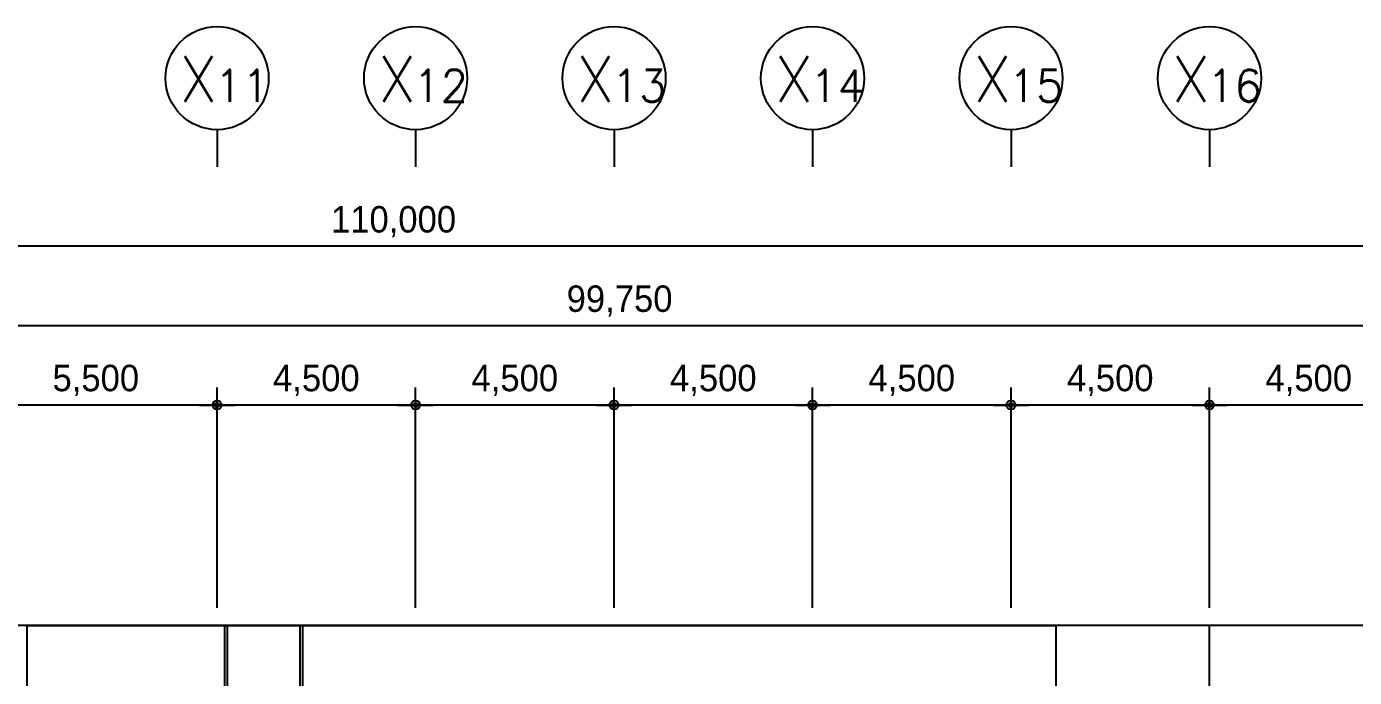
# Model space of a CAD drawing. Header units: millimetres. Extents: x 10462777 to 22643323, y 453826 to 1389191.
# Drawn here: x 11583406 to 11613512, y 744385 to 759148 of the extents above; entities that cross this region are included whole.
import ezdxf
from ezdxf.enums import TextEntityAlignment as Align

# ---------------------------------------------------------------- set-up
doc = ezdxf.new("R2010")
doc.units = ezdxf.units.MM
doc.header["$LTSCALE"] = 200
doc.header["$MEASUREMENT"] = 0
doc.header["$PDMODE"] = 35
doc.header["$PDSIZE"] = -5
doc.layers.get('0').update_dxf_attribs({"linetype": 'CONTINUOUS'})
doc.layers.get('DEFPOINTS').update_dxf_attribs({"linetype": 'CONTINUOUS'})
for name, color, linetype in [('beam', 6, 'CONTINUOUS'), ('CEN', 1, 'CONTINUOUS'), ('DIM', 4, 'CONTINUOUS'), ('E1', 4, 'CONTINUOUS'), ('TEXT', 7, 'CONTINUOUS')]:
    doc.layers.add(name, color=color, linetype=linetype)
doc.layers.add('OFF', color=33, linetype='CONTINUOUS', plot=False)
doc.styles.add('HY울릉도L', font='txt.shx ', dxfattribs={"bigfont": ' whgtxt.shx'})
doc.styles.add('HY울릉도M', font='')
doc.styles.get('HY울릉도M').set_extended_font_data('HY울릉도M')
doc.dimstyles.new('150-3', dxfattribs={"dimscale": 300, "dimtxt": 1.5, "dimasz": 0.5, "dimexe": 1, "dimexo": 1, "dimgap": 0.5, "dimtad": 1, "dimdec": 0, "dimdsep": 46, "dimlunit": 6, "dimtxsty": 'HY울릉도M', "dimblk1": 'DIMDOT', "dimblk2": 'DIMDOT', "dimsah": 1, "dimcen": 2.5, "dimdle": 1.5, "dimclrd": 7, "dimclre": 7, "dimclrt": 3, "dimadec": 0, "dimazin": 0, "dimtfac": 1, "dimtdec": 0, "dimtix": 1, "dimtmove": 2, "dimatfit": 3, "dimldrblk": 'DIMDOT', "dimfxl": 1, "dimtvp": 1, "dimtolj": 1, "dimtzin": 0, "dimarcsym": 0})

# ---------------------------------------------------------------- blocks, each defined once
blk = doc.blocks.new('DIMDOT')
at = {"color": 4}
blk.add_line((-2, 0), (2, 0), dxfattribs=at)
at = {"color": 7}
for radius in [0.5, 0.25]:
    blk.add_circle((0, 0), radius, dxfattribs=at)
blk = doc.blocks.new('*D465')
at = {"layer": 'DEFPOINTS', "color": 0, "transparency": 16777216}
for p in [(11596726, 750564), (11596726, 745564), (11601226, 745564)]:
    blk.add_point(p, dxfattribs=at)
at = {"layer": 'DIM', "color": 7, "lineweight": -2, "transparency": 16777216}
for p, q in [((11596726, 745964), (11596726, 750964)), ((11601226, 745964), (11601226, 750964)), ((11601026, 750564), (11596926, 750564))]:
    blk.add_line(p, q, dxfattribs=at)
at = {"layer": 'DIM', "color": 7, "lineweight": -2, "transparency": 16777216, "xscale": 200, "yscale": 200, "zscale": 200, "rotation": 180}
blk.add_blockref('DIMDOT', (11596726, 750564), dxfattribs=at)
at = {"layer": 'DIM', "color": 7, "lineweight": -2, "transparency": 16777216, "xscale": 200, "yscale": 200, "zscale": 200}
blk.add_blockref('DIMDOT', (11601226, 750564), dxfattribs=at)
at = {"layer": 'DIM', "color": 3, "transparency": 16777216, "insert": (11598976, 751121), "char_height": 600, "attachment_point": 5, "style": 'HY울릉도M'}
blk.add_mtext('\\A1;4,500', dxfattribs=at)
blk = doc.blocks.new('*D466')
at = {"layer": 'DEFPOINTS', "color": 0, "transparency": 16777216}
for p in [(11592226, 750564), (11592226, 745564), (11596726, 745564)]:
    blk.add_point(p, dxfattribs=at)
at = {"layer": 'DIM', "color": 7, "lineweight": -2, "transparency": 16777216}
for p, q in [((11592226, 745964), (11592226, 750964)), ((11596726, 745964), (11596726, 750964)), ((11596526, 750564), (11592426, 750564))]:
    blk.add_line(p, q, dxfattribs=at)
at = {"layer": 'DIM', "color": 7, "lineweight": -2, "transparency": 16777216, "xscale": 200, "yscale": 200, "zscale": 200, "rotation": 180}
blk.add_blockref('DIMDOT', (11592226, 750564), dxfattribs=at)
at = {"layer": 'DIM', "color": 7, "lineweight": -2, "transparency": 16777216, "xscale": 200, "yscale": 200, "zscale": 200}
blk.add_blockref('DIMDOT', (11596726, 750564), dxfattribs=at)
at = {"layer": 'DIM', "color": 3, "transparency": 16777216, "insert": (11594476, 751121), "char_height": 600, "attachment_point": 5, "style": 'HY울릉도M'}
blk.add_mtext('\\A1;4,500', dxfattribs=at)
blk = doc.blocks.new('*D467')
at = {"layer": 'DEFPOINTS', "color": 0, "transparency": 16777216}
for p in [(11587726, 750564), (11587726, 745564), (11592226, 745564)]:
    blk.add_point(p, dxfattribs=at)
at = {"layer": 'DIM', "color": 7, "lineweight": -2, "transparency": 16777216}
for p, q in [((11587726, 745964), (11587726, 750964)), ((11592226, 745964), (11592226, 750964)), ((11592026, 750564), (11587926, 750564))]:
    blk.add_line(p, q, dxfattribs=at)
at = {"layer": 'DIM', "color": 7, "lineweight": -2, "transparency": 16777216, "xscale": 200, "yscale": 200, "zscale": 200, "rotation": 180}
blk.add_blockref('DIMDOT', (11587726, 750564), dxfattribs=at)
at = {"layer": 'DIM', "color": 7, "lineweight": -2, "transparency": 16777216, "xscale": 200, "yscale": 200, "zscale": 200}
blk.add_blockref('DIMDOT', (11592226, 750564), dxfattribs=at)
at = {"layer": 'DIM', "color": 3, "transparency": 16777216, "insert": (11589976, 751121), "char_height": 600, "attachment_point": 5, "style": 'HY울릉도M'}
blk.add_mtext('\\A1;4,500', dxfattribs=at)
blk = doc.blocks.new('*D468')
at = {"layer": 'DEFPOINTS', "color": 0, "transparency": 16777216}
for p in [(11582226, 750564), (11582226, 745564), (11587726, 745564)]:
    blk.add_point(p, dxfattribs=at)
at = {"layer": 'DIM', "color": 7, "lineweight": -2, "transparency": 16777216}
for p, q in [((11582226, 745964), (11582226, 750964)), ((11587726, 745964), (11587726, 750964)), ((11587526, 750564), (11582426, 750564))]:
    blk.add_line(p, q, dxfattribs=at)
at = {"layer": 'DIM', "color": 7, "lineweight": -2, "transparency": 16777216, "xscale": 200, "yscale": 200, "zscale": 200, "rotation": 180}
blk.add_blockref('DIMDOT', (11582226, 750564), dxfattribs=at)
at = {"layer": 'DIM', "color": 7, "lineweight": -2, "transparency": 16777216, "xscale": 200, "yscale": 200, "zscale": 200}
blk.add_blockref('DIMDOT', (11587726, 750564), dxfattribs=at)
at = {"layer": 'DIM', "color": 3, "transparency": 16777216, "insert": (11584976, 751121), "char_height": 600, "attachment_point": 5, "style": 'HY울릉도M'}
blk.add_mtext('\\A1;5,500', dxfattribs=at)
blk = doc.blocks.new('*D478')
at = {"layer": 'DEFPOINTS', "color": 0, "transparency": 16777216}
for p in [(11546976, 752364), (11546976, 745564), (11646726, 745564)]:
    blk.add_point(p, dxfattribs=at)
at = {"layer": 'DIM', "color": 7, "lineweight": -2, "transparency": 16777216}
for p, q in [((11546976, 745964), (11546976, 752764)), ((11646726, 745964), (11646726, 752764)), ((11646526, 752364), (11547176, 752364))]:
    blk.add_line(p, q, dxfattribs=at)
at = {"layer": 'DIM', "color": 7, "lineweight": -2, "transparency": 16777216, "xscale": 200, "yscale": 200, "zscale": 200, "rotation": 180}
blk.add_blockref('DIMDOT', (11546976, 752364), dxfattribs=at)
at = {"layer": 'DIM', "color": 7, "lineweight": -2, "transparency": 16777216, "xscale": 200, "yscale": 200, "zscale": 200}
blk.add_blockref('DIMDOT', (11646726, 752364), dxfattribs=at)
at = {"layer": 'DIM', "color": 3, "transparency": 16777216, "insert": (11596851, 752921), "char_height": 600, "attachment_point": 5, "style": 'HY울릉도M'}
blk.add_mtext('\\A1;99,750', dxfattribs=at)
blk = doc.blocks.new('*D479')
at = {"layer": 'DEFPOINTS', "color": 0, "transparency": 16777216}
for p in [(11536726, 754164), (11536726, 745564), (11646726, 745564)]:
    blk.add_point(p, dxfattribs=at)
at = {"layer": 'DIM', "color": 7, "lineweight": -2, "transparency": 16777216}
for p, q in [((11536726, 745964), (11536726, 754564)), ((11646726, 745964), (11646726, 754564)), ((11646526, 754164), (11536926, 754164))]:
    blk.add_line(p, q, dxfattribs=at)
at = {"layer": 'DIM', "color": 7, "lineweight": -2, "transparency": 16777216, "xscale": 200, "yscale": 200, "zscale": 200, "rotation": 180}
blk.add_blockref('DIMDOT', (11536726, 754164), dxfattribs=at)
at = {"layer": 'DIM', "color": 7, "lineweight": -2, "transparency": 16777216, "xscale": 200, "yscale": 200, "zscale": 200}
blk.add_blockref('DIMDOT', (11646726, 754164), dxfattribs=at)
at = {"layer": 'DIM', "color": 3, "transparency": 16777216, "insert": (11591726, 754721), "char_height": 600, "attachment_point": 5, "style": 'HY울릉도M'}
blk.add_mtext('\\A1;110,000', dxfattribs=at)
blk = doc.blocks.new('bloon')
at = {"layer": 'TEXT'}
blk.add_line((0, 846), (0, 0), dxfattribs=at)
blk.add_circle((0, 2015), 1169, dxfattribs=at)
blk = doc.blocks.new('*D484')
at = {"layer": 'DEFPOINTS', "color": 0, "transparency": 16777216}
for p in [(11601226, 750564), (11601226, 745564), (11605726, 745564)]:
    blk.add_point(p, dxfattribs=at)
at = {"layer": 'DIM', "color": 7, "lineweight": -2, "transparency": 16777216}
for p, q in [((11601226, 745964), (11601226, 750964)), ((11605726, 745964), (11605726, 750964)), ((11605526, 750564), (11601426, 750564))]:
    blk.add_line(p, q, dxfattribs=at)
at = {"layer": 'DIM', "color": 7, "lineweight": -2, "transparency": 16777216, "xscale": 200, "yscale": 200, "zscale": 200, "rotation": 180}
blk.add_blockref('DIMDOT', (11601226, 750564), dxfattribs=at)
at = {"layer": 'DIM', "color": 7, "lineweight": -2, "transparency": 16777216, "xscale": 200, "yscale": 200, "zscale": 200}
blk.add_blockref('DIMDOT', (11605726, 750564), dxfattribs=at)
at = {"layer": 'DIM', "color": 3, "transparency": 16777216, "insert": (11603476, 751121), "char_height": 600, "attachment_point": 5, "style": 'HY울릉도M'}
blk.add_mtext('\\A1;4,500', dxfattribs=at)
blk = doc.blocks.new('*D485')
at = {"layer": 'DEFPOINTS', "color": 0, "transparency": 16777216}
for p in [(11605726, 750564), (11605726, 745564), (11610226, 745564)]:
    blk.add_point(p, dxfattribs=at)
at = {"layer": 'DIM', "color": 7, "lineweight": -2, "transparency": 16777216}
for p, q in [((11605726, 745964), (11605726, 750964)), ((11610226, 745964), (11610226, 750964)), ((11610026, 750564), (11605926, 750564))]:
    blk.add_line(p, q, dxfattribs=at)
at = {"layer": 'DIM', "color": 7, "lineweight": -2, "transparency": 16777216, "xscale": 200, "yscale": 200, "zscale": 200, "rotation": 180}
blk.add_blockref('DIMDOT', (11605726, 750564), dxfattribs=at)
at = {"layer": 'DIM', "color": 7, "lineweight": -2, "transparency": 16777216, "xscale": 200, "yscale": 200, "zscale": 200}
blk.add_blockref('DIMDOT', (11610226, 750564), dxfattribs=at)
at = {"layer": 'DIM', "color": 3, "transparency": 16777216, "insert": (11607976, 751121), "char_height": 600, "attachment_point": 5, "style": 'HY울릉도M'}
blk.add_mtext('\\A1;4,500', dxfattribs=at)
blk = doc.blocks.new('*D486')
at = {"layer": 'DEFPOINTS', "color": 0, "transparency": 16777216}
for p in [(11610226, 750564), (11610226, 745564), (11614726, 745564)]:
    blk.add_point(p, dxfattribs=at)
at = {"layer": 'DIM', "color": 7, "lineweight": -2, "transparency": 16777216}
for p, q in [((11610226, 745964), (11610226, 750964)), ((11614726, 745964), (11614726, 750964)), ((11614526, 750564), (11610426, 750564))]:
    blk.add_line(p, q, dxfattribs=at)
at = {"layer": 'DIM', "color": 7, "lineweight": -2, "transparency": 16777216, "xscale": 200, "yscale": 200, "zscale": 200, "rotation": 180}
blk.add_blockref('DIMDOT', (11610226, 750564), dxfattribs=at)
at = {"layer": 'DIM', "color": 7, "lineweight": -2, "transparency": 16777216, "xscale": 200, "yscale": 200, "zscale": 200}
blk.add_blockref('DIMDOT', (11614726, 750564), dxfattribs=at)
at = {"layer": 'DIM', "color": 3, "transparency": 16777216, "insert": (11612476, 751121), "char_height": 600, "attachment_point": 5, "style": 'HY울릉도M'}
blk.add_mtext('\\A1;4,500', dxfattribs=at)

msp = doc.modelspace()

# ---------------------------------------------------------------- linework, layer by layer
at = {"layer": 'beam'}
for p, q in [((11587894.71842, 745563.60612), (11587894.71842, 738559.20758)), ((11587954.71842, 745563.60612), (11587954.71842, 738559.20758)), ((11589598.71842, 745563.60612), (11589598.71842, 738559.20758)), ((11589658.71842, 745563.60612), (11589658.71842, 738559.20758))]:
    msp.add_line(p, q, dxfattribs=at)
at = {"layer": 'CEN'}
msp.add_line((11610225.71196, 670904.88781), (11610225.71196, 745563.67267), dxfattribs=at)
at = {"layer": 'E1', "ltscale": 10}
msp.add_lwpolyline([(11606742.71196, 723691.31407), (11583420.71196, 723691.31407), (11583420.71196, 745563.60612), (11606742.71196, 745563.60612)], close=True, dxfattribs=at)
at = {"layer": 'OFF', "color": 156, "ltscale": 10}
msp.add_lwpolyline([(11526804.71195, 745563.59714), (11526804.71195, 670904.81228), (11649056.68457, 670904.92297), (11649056.68457, 745563.70783)], close=True, dxfattribs=at)

# ---------------------------------------------------------------- block references
at = {"layer": 'TEXT'}
for p in [(11587725.71196, 755963.60612), (11592225.71196, 755963.60612), (11596725.71196, 755963.60612), (11601225.71196, 755963.60612), (11605725.71196, 755963.60612), (11610225.71196, 755963.60612)]:
    msp.add_blockref('bloon', p, dxfattribs=at)

# ---------------------------------------------------------------- texts
at = {"layer": 'TEXT', "style": 'HY울릉도L'}
for s, height, p in [('X', 1036.41316, (11587306.55024, 757958.53841)), ('X', 1036.41316, (11591806.55024, 757958.53841)), ('X', 1036.41316, (11596306.55024, 757958.53841)), ('X', 1036.41316, (11600806.55024, 757958.53841)), ('X', 1036.41316, (11605306.55024, 757958.53841)), ('X', 1036.41316, (11609806.55024, 757958.53841)), ('11', 724.764444, (11588291.74458, 757806.46363)), ('12', 724.764444, (11592791.74458, 757806.46363)), ('13', 724.764444, (11597291.74458, 757806.46363)), ('14', 724.764444, (11601791.74458, 757806.46363)), ('15', 724.764444, (11606291.74458, 757806.46363)), ('16', 724.764444, (11610791.74458, 757806.46363))]:
    msp.add_text(s, height=height, dxfattribs=at).set_placement(p, align=Align.MIDDLE)

# ---------------------------------------------------------------- dimensions: what is measured, and where the dimension line sits
at = {"layer": 'DIM'}
for base, p1, p2, picture, middle in [((11536725.71196, 754163.60612), (11646725.71196, 745563.60612), (11536725.71196, 745563.60612), '*D479', (11591725.71196, 754720.74898)), ((11546975.71196, 752363.60612), (11646725.71196, 745563.60612), (11546975.71196, 745563.60612), '*D478', (11596850.71196, 752920.74898)), ((11582225.71196, 750563.60612), (11587725.71196, 745563.6523), (11582225.71196, 745563.60612), '*D468', (11584975.71196, 751120.74898)), ((11587725.71196, 750563.60612), (11592225.71196, 745563.60612), (11587725.71196, 745563.6523), '*D467', (11589975.71196, 751120.74898)), ((11592225.71196, 750563.60612), (11596725.71196, 745563.60612), (11592225.71196, 745563.60612), '*D466', (11594475.71196, 751120.74898)), ((11596725.71196, 750563.60612), (11601225.71196, 745563.60612), (11596725.71196, 745563.60612), '*D465', (11598975.71196, 751120.74898)), ((11601225.71196, 750563.60612), (11605725.71196, 745563.60612), (11601225.71196, 745563.60612), '*D484', (11603475.71196, 751120.74898)), ((11605725.71196, 750563.60612), (11610225.71196, 745563.60612), (11605725.71196, 745563.60612), '*D485', (11607975.71196, 751120.74898)), ((11610225.71196, 750563.60612), (11614725.71196, 745563.60612), (11610225.71196, 745563.60612), '*D486', (11612475.71196, 751120.74898))]:
    dim = msp.add_linear_dim(base=base, p1=p1, p2=p2, dimstyle='150-3', override={"dimscale": 400}, dxfattribs=at)
    dim.commit()
    dim.dimension.update_dxf_attribs({"geometry": picture, "text_midpoint": middle})

doc.saveas('drawing.dxf')
